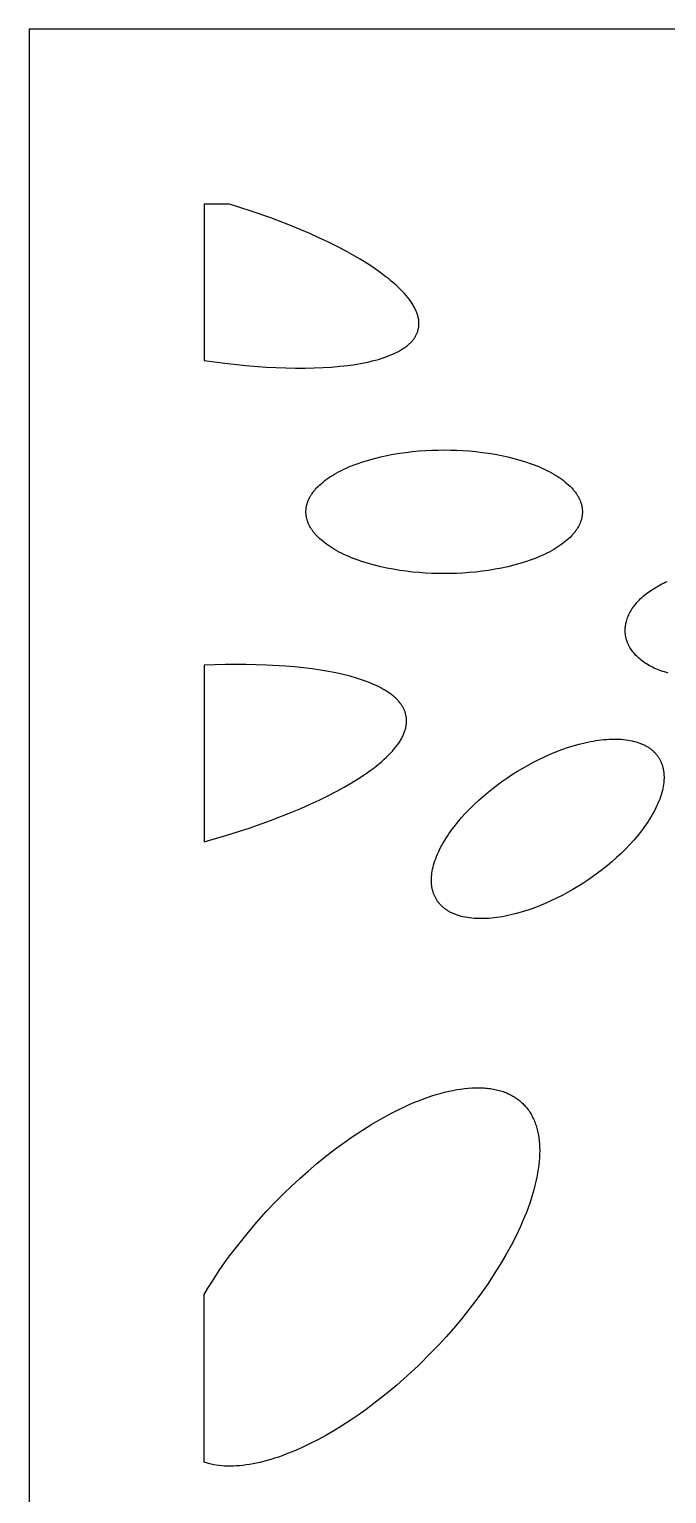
# Model space of a CAD drawing. Header units: millimetres. Extents: x 164 to 268, y 585 to 893.
# Drawn here: x 163.6 to 200.1, y 809.4 to 893.1 of the extents above; entities that cross this region are included whole.
import ezdxf

# ---------------------------------------------------------------- set-up
doc = ezdxf.new("R2010")
doc.units = ezdxf.units.MM
doc.layers.add('Layer 01', color=1, linetype='Continuous')

msp = doc.modelspace()

# ---------------------------------------------------------------- linework, layer by layer
at = {"layer": 'Layer 01'}
for points in [[(163.598, 584.625), (267.535, 584.625), (267.535, 893.108), (163.598, 893.108)], [(173.598, 874.166), (174.792, 874.007), (175.98, 873.882), (177.147, 873.792), (178.282, 873.742), (178.833, 873.731), (179.371, 873.731), (179.894, 873.741), (180.402, 873.762), (180.891, 873.792), (181.362, 873.833), (181.813, 873.884), (182.242, 873.945), (182.65, 874.015), (182.845, 874.054), (183.034, 874.095), (183.217, 874.138), (183.395, 874.184), (183.566, 874.231), (183.731, 874.281), (183.89, 874.333), (184.043, 874.387), (184.19, 874.443), (184.33, 874.5), (184.464, 874.56), (184.592, 874.621), (184.714, 874.684), (184.829, 874.748), (184.884, 874.781), (184.938, 874.814), (184.99, 874.848), (185.041, 874.882), (185.09, 874.916), (185.137, 874.951), (185.183, 874.986), (185.227, 875.022), (185.27, 875.057), (185.312, 875.093), (185.351, 875.13), (185.39, 875.166), (185.427, 875.203), (185.462, 875.241), (185.496, 875.278), (185.528, 875.316), (185.559, 875.354), (185.589, 875.392), (185.616, 875.431), (185.643, 875.47), (185.668, 875.509), (185.692, 875.548), (185.714, 875.587), (185.735, 875.627), (185.755, 875.667), (185.773, 875.707), (185.789, 875.747), (185.805, 875.787), (185.819, 875.828), (185.832, 875.869), (185.843, 875.91), (185.853, 875.951), (185.862, 875.993), (185.87, 876.036), (185.877, 876.08), (185.882, 876.124), (185.886, 876.168), (185.888, 876.213), (185.889, 876.259), (185.889, 876.304), (185.887, 876.351), (185.884, 876.397), (185.879, 876.445), (185.873, 876.492), (185.865, 876.54), (185.856, 876.589), (185.846, 876.638), (185.834, 876.687), (185.82, 876.737), (185.805, 876.787), (185.788, 876.838), (185.77, 876.889), (185.75, 876.941), (185.728, 876.993), (185.705, 877.045), (185.681, 877.098), (185.654, 877.151), (185.626, 877.205), (185.597, 877.259), (185.566, 877.313), (185.533, 877.368), (185.498, 877.423), (185.462, 877.478), (185.424, 877.534), (185.343, 877.646), (185.256, 877.76), (185.161, 877.875), (185.06, 877.992), (184.952, 878.109), (184.837, 878.228), (184.715, 878.348), (184.586, 878.468), (184.451, 878.59), (184.308, 878.712), (184.159, 878.835), (184.003, 878.958), (183.672, 879.207), (183.315, 879.457), (182.932, 879.708), (182.525, 879.959), (182.095, 880.209), (181.642, 880.458), (181.169, 880.705), (180.677, 880.949), (180.167, 881.19), (179.641, 881.426), (178.547, 881.885), (177.409, 882.32), (176.241, 882.729), (175.058, 883.108), (173.598, 883.108)], [(179.425, 865.512), (179.425, 865.551), (179.427, 865.591), (179.429, 865.63), (179.432, 865.67), (179.437, 865.71), (179.442, 865.749), (179.449, 865.79), (179.457, 865.83), (179.465, 865.87), (179.475, 865.911), (179.486, 865.951), (179.498, 865.992), (179.511, 866.033), (179.525, 866.074), (179.54, 866.115), (179.557, 866.156), (179.574, 866.197), (179.593, 866.238), (179.613, 866.279), (179.634, 866.32), (179.656, 866.361), (179.679, 866.403), (179.704, 866.444), (179.73, 866.485), (179.757, 866.526), (179.785, 866.568), (179.814, 866.609), (179.845, 866.65), (179.877, 866.691), (179.91, 866.732), (179.944, 866.773), (179.98, 866.814), (180.017, 866.855), (180.055, 866.895), (180.134, 866.976), (180.219, 867.057), (180.308, 867.136), (180.402, 867.215), (180.501, 867.294), (180.605, 867.371), (180.714, 867.447), (180.827, 867.523), (180.944, 867.597), (181.067, 867.67), (181.193, 867.741), (181.324, 867.811), (181.459, 867.88), (181.598, 867.947), (181.741, 868.013), (181.887, 868.077), (182.037, 868.139), (182.191, 868.199), (182.348, 868.258), (182.671, 868.369), (183.005, 868.472), (183.349, 868.567), (183.7, 868.654), (184.058, 868.731), (184.421, 868.8), (184.788, 868.861), (185.156, 868.912), (185.525, 868.955), (185.893, 868.99), (186.259, 869.016), (186.622, 869.034), (186.98, 869.045), (187.332, 869.049), (187.685, 869.045), (188.043, 869.034), (188.405, 869.016), (188.771, 868.99), (189.139, 868.955), (189.508, 868.912), (189.876, 868.861), (190.243, 868.8), (190.606, 868.731), (190.964, 868.654), (191.315, 868.567), (191.659, 868.472), (191.993, 868.369), (192.316, 868.258), (192.473, 868.199), (192.627, 868.139), (192.777, 868.077), (192.923, 868.013), (193.066, 867.947), (193.205, 867.88), (193.34, 867.811), (193.471, 867.741), (193.597, 867.67), (193.72, 867.597), (193.837, 867.523), (193.95, 867.447), (194.059, 867.371), (194.163, 867.294), (194.262, 867.215), (194.356, 867.136), (194.445, 867.057), (194.53, 866.976), (194.61, 866.895), (194.647, 866.855), (194.684, 866.814), (194.72, 866.773), (194.754, 866.732), (194.787, 866.691), (194.819, 866.65), (194.85, 866.609), (194.879, 866.568), (194.907, 866.526), (194.934, 866.485), (194.96, 866.444), (194.985, 866.403), (195.008, 866.361), (195.03, 866.32), (195.051, 866.279), (195.071, 866.238), (195.09, 866.197), (195.107, 866.156), (195.124, 866.115), (195.139, 866.074), (195.153, 866.033), (195.166, 865.992), (195.178, 865.951), (195.189, 865.911), (195.199, 865.87), (195.207, 865.83), (195.215, 865.79), (195.222, 865.749), (195.227, 865.71), (195.232, 865.67), (195.235, 865.63), (195.237, 865.591), (195.239, 865.551), (195.239, 865.512), (195.239, 865.473), (195.237, 865.434), (195.235, 865.394), (195.232, 865.354), (195.227, 865.315), (195.222, 865.275), (195.215, 865.235), (195.207, 865.194), (195.199, 865.154), (195.189, 865.113), (195.178, 865.073), (195.166, 865.032), (195.153, 864.991), (195.139, 864.95), (195.124, 864.91), (195.107, 864.869), (195.09, 864.827), (195.071, 864.786), (195.051, 864.745), (195.03, 864.704), (195.008, 864.663), (194.985, 864.621), (194.96, 864.58), (194.934, 864.539), (194.907, 864.498), (194.879, 864.456), (194.85, 864.415), (194.819, 864.374), (194.787, 864.333), (194.754, 864.292), (194.72, 864.251), (194.684, 864.21), (194.647, 864.169), (194.61, 864.129), (194.53, 864.048), (194.445, 863.967), (194.356, 863.888), (194.262, 863.809), (194.163, 863.73), (194.059, 863.653), (193.95, 863.577), (193.837, 863.501), (193.72, 863.427), (193.597, 863.354), (193.471, 863.283), (193.34, 863.213), (193.205, 863.144), (193.066, 863.077), (192.923, 863.011), (192.777, 862.947), (192.627, 862.885), (192.473, 862.825), (192.316, 862.766), (191.993, 862.655), (191.659, 862.552), (191.315, 862.457), (190.964, 862.371), (190.606, 862.293), (190.243, 862.224), (189.876, 862.163), (189.508, 862.112), (189.139, 862.069), (188.771, 862.034), (188.405, 862.008), (188.043, 861.99), (187.685, 861.979), (187.332, 861.975), (186.98, 861.979), (186.622, 861.99), (186.259, 862.008), (185.893, 862.034), (185.525, 862.069), (185.156, 862.112), (184.788, 862.163), (184.421, 862.224), (184.058, 862.293), (183.7, 862.371), (183.349, 862.457), (183.005, 862.552), (182.671, 862.655), (182.348, 862.766), (182.191, 862.825), (182.037, 862.885), (181.887, 862.947), (181.741, 863.011), (181.598, 863.077), (181.459, 863.144), (181.324, 863.213), (181.193, 863.283), (181.067, 863.354), (180.944, 863.427), (180.827, 863.501), (180.714, 863.577), (180.605, 863.653), (180.501, 863.73), (180.402, 863.809), (180.308, 863.888), (180.219, 863.967), (180.134, 864.048), (180.055, 864.129), (180.017, 864.169), (179.98, 864.21), (179.944, 864.251), (179.91, 864.292), (179.877, 864.333), (179.845, 864.374), (179.814, 864.415), (179.785, 864.456), (179.757, 864.498), (179.73, 864.539), (179.704, 864.58), (179.679, 864.621), (179.656, 864.663), (179.634, 864.704), (179.613, 864.745), (179.593, 864.786), (179.574, 864.827), (179.557, 864.869), (179.54, 864.91), (179.525, 864.95), (179.511, 864.991), (179.498, 865.032), (179.486, 865.073), (179.475, 865.113), (179.465, 865.154), (179.457, 865.194), (179.449, 865.235), (179.442, 865.275), (179.437, 865.315), (179.432, 865.354), (179.429, 865.394), (179.427, 865.434), (179.425, 865.473)], [(173.598, 846.635), (174.901, 847.018), (176.172, 847.427), (177.399, 847.861), (178.569, 848.315), (179.128, 848.549), (179.668, 848.787), (180.188, 849.027), (180.685, 849.271), (181.16, 849.516), (181.611, 849.762), (182.037, 850.01), (182.438, 850.257), (182.811, 850.505), (183.158, 850.751), (183.321, 850.873), (183.477, 850.995), (183.626, 851.117), (183.768, 851.238), (183.903, 851.358), (184.031, 851.478), (184.152, 851.596), (184.266, 851.714), (184.373, 851.831), (184.473, 851.947), (184.566, 852.062), (184.653, 852.176), (184.693, 852.233), (184.732, 852.289), (184.769, 852.345), (184.805, 852.401), (184.839, 852.456), (184.871, 852.511), (184.902, 852.566), (184.93, 852.62), (184.958, 852.674), (184.983, 852.728), (185.007, 852.782), (185.03, 852.835), (185.05, 852.887), (185.069, 852.94), (185.087, 852.992), (185.103, 853.044), (185.117, 853.095), (185.13, 853.146), (185.142, 853.197), (185.152, 853.247), (185.16, 853.297), (185.167, 853.346), (185.172, 853.396), (185.176, 853.444), (185.179, 853.493), (185.18, 853.541), (185.179, 853.588), (185.177, 853.635), (185.174, 853.682), (185.17, 853.729), (185.164, 853.775), (185.156, 853.82), (185.148, 853.862), (185.139, 853.904), (185.129, 853.945), (185.117, 853.987), (185.105, 854.028), (185.091, 854.069), (185.076, 854.111), (185.059, 854.152), (185.041, 854.193), (185.022, 854.233), (185.002, 854.274), (184.981, 854.315), (184.958, 854.355), (184.934, 854.396), (184.908, 854.436), (184.882, 854.476), (184.853, 854.516), (184.824, 854.556), (184.793, 854.595), (184.761, 854.635), (184.728, 854.674), (184.693, 854.713), (184.657, 854.752), (184.619, 854.79), (184.58, 854.829), (184.54, 854.867), (184.498, 854.905), (184.455, 854.943), (184.41, 854.98), (184.364, 855.018), (184.317, 855.055), (184.268, 855.092), (184.166, 855.165), (184.059, 855.236), (183.945, 855.307), (183.826, 855.377), (183.701, 855.445), (183.57, 855.512), (183.434, 855.578), (183.291, 855.643), (183.143, 855.706), (182.989, 855.767), (182.83, 855.828), (182.664, 855.886), (182.493, 855.943), (182.317, 855.999), (181.947, 856.105), (181.554, 856.204), (181.141, 856.296), (180.707, 856.38), (180.252, 856.457), (179.778, 856.526), (179.286, 856.587), (178.777, 856.639), (178.251, 856.684), (177.155, 856.747), (176.007, 856.777), (174.818, 856.773), (173.598, 856.738)], [(186.912, 843.302), (186.89, 843.337), (186.869, 843.372), (186.849, 843.408), (186.829, 843.445), (186.81, 843.483), (186.792, 843.521), (186.774, 843.559), (186.757, 843.599), (186.742, 843.639), (186.726, 843.68), (186.712, 843.721), (186.699, 843.763), (186.686, 843.806), (186.674, 843.849), (186.663, 843.893), (186.653, 843.938), (186.644, 843.983), (186.635, 844.029), (186.628, 844.076), (186.621, 844.123), (186.616, 844.171), (186.611, 844.219), (186.608, 844.268), (186.605, 844.318), (186.603, 844.368), (186.602, 844.419), (186.603, 844.471), (186.604, 844.523), (186.606, 844.576), (186.609, 844.629), (186.614, 844.683), (186.619, 844.737), (186.633, 844.847), (186.651, 844.96), (186.673, 845.074), (186.699, 845.191), (186.73, 845.309), (186.765, 845.429), (186.805, 845.551), (186.848, 845.674), (186.896, 845.799), (186.949, 845.925), (187.005, 846.052), (187.066, 846.181), (187.131, 846.31), (187.201, 846.44), (187.274, 846.571), (187.351, 846.703), (187.433, 846.835), (187.518, 846.967), (187.607, 847.1), (187.7, 847.232), (187.796, 847.365), (187.896, 847.497), (188.105, 847.76), (188.327, 848.021), (188.56, 848.279), (188.803, 848.532), (189.055, 848.78), (189.315, 849.022), (189.581, 849.258), (189.853, 849.486), (190.129, 849.706), (190.407, 849.918), (190.687, 850.121), (190.969, 850.316), (191.249, 850.5), (191.534, 850.679), (191.827, 850.854), (192.129, 851.025), (192.437, 851.19), (192.752, 851.35), (193.072, 851.502), (193.397, 851.647), (193.725, 851.782), (194.056, 851.909), (194.387, 852.025), (194.718, 852.13), (195.047, 852.223), (195.374, 852.304), (195.536, 852.34), (195.696, 852.373), (195.855, 852.402), (196.013, 852.428), (196.168, 852.451), (196.322, 852.47), (196.474, 852.486), (196.624, 852.498), (196.771, 852.507), (196.916, 852.513), (197.058, 852.515), (197.197, 852.513), (197.334, 852.509), (197.467, 852.501), (197.597, 852.489), (197.725, 852.475), (197.848, 852.457), (197.969, 852.435), (198.086, 852.411), (198.199, 852.384), (198.309, 852.353), (198.415, 852.32), (198.467, 852.302), (198.517, 852.284), (198.567, 852.265), (198.616, 852.245), (198.664, 852.224), (198.711, 852.203), (198.757, 852.181), (198.802, 852.159), (198.846, 852.136), (198.889, 852.112), (198.931, 852.088), (198.973, 852.063), (199.013, 852.037), (199.052, 852.011), (199.09, 851.985), (199.128, 851.957), (199.164, 851.93), (199.2, 851.901), (199.234, 851.873), (199.268, 851.843), (199.301, 851.814), (199.332, 851.783), (199.363, 851.753), (199.393, 851.722), (199.422, 851.69), (199.45, 851.658), (199.477, 851.626), (199.503, 851.593), (199.528, 851.56), (199.553, 851.526), (199.576, 851.492), (199.599, 851.458), (199.621, 851.423), (199.642, 851.387), (199.662, 851.351), (199.682, 851.315), (199.701, 851.277), (199.719, 851.239), (199.737, 851.2), (199.753, 851.161), (199.769, 851.121), (199.785, 851.08), (199.799, 851.039), (199.812, 850.997), (199.825, 850.954), (199.837, 850.91), (199.848, 850.866), (199.858, 850.822), (199.867, 850.776), (199.876, 850.731), (199.883, 850.684), (199.889, 850.637), (199.895, 850.589), (199.9, 850.54), (199.903, 850.491), (199.906, 850.442), (199.908, 850.391), (199.908, 850.34), (199.908, 850.289), (199.907, 850.237), (199.905, 850.184), (199.902, 850.131), (199.897, 850.077), (199.892, 850.023), (199.878, 849.912), (199.86, 849.8), (199.838, 849.685), (199.812, 849.569), (199.781, 849.45), (199.746, 849.33), (199.706, 849.209), (199.663, 849.085), (199.615, 848.961), (199.562, 848.834), (199.506, 848.707), (199.445, 848.579), (199.38, 848.449), (199.31, 848.319), (199.237, 848.188), (199.159, 848.057), (199.078, 847.925), (198.993, 847.792), (198.904, 847.66), (198.811, 847.527), (198.715, 847.395), (198.615, 847.263), (198.406, 846.999), (198.184, 846.738), (197.951, 846.481), (197.708, 846.227), (197.456, 845.979), (197.196, 845.737), (196.93, 845.502), (196.658, 845.273), (196.382, 845.053), (196.104, 844.841), (195.823, 844.638), (195.542, 844.444), (195.262, 844.259), (194.977, 844.08), (194.684, 843.905), (194.382, 843.735), (194.074, 843.569), (193.759, 843.41), (193.439, 843.258), (193.114, 843.113), (192.786, 842.977), (192.455, 842.851), (192.124, 842.735), (191.793, 842.63), (191.463, 842.536), (191.137, 842.455), (190.975, 842.419), (190.815, 842.387), (190.656, 842.357), (190.498, 842.331), (190.342, 842.309), (190.189, 842.29), (190.037, 842.274), (189.887, 842.261), (189.74, 842.252), (189.595, 842.247), (189.453, 842.245), (189.314, 842.246), (189.177, 842.251), (189.044, 842.259), (188.914, 842.27), (188.786, 842.285), (188.663, 842.303), (188.542, 842.324), (188.425, 842.348), (188.312, 842.376), (188.202, 842.406), (188.096, 842.44), (188.044, 842.457), (187.994, 842.476), (187.944, 842.495), (187.895, 842.515), (187.847, 842.535), (187.8, 842.556), (187.754, 842.578), (187.709, 842.601), (187.665, 842.624), (187.622, 842.647), (187.58, 842.672), (187.538, 842.697), (187.498, 842.722), (187.459, 842.748), (187.42, 842.775), (187.383, 842.802), (187.347, 842.83), (187.311, 842.858), (187.277, 842.887), (187.243, 842.916), (187.21, 842.946), (187.179, 842.976), (187.148, 843.007), (187.118, 843.038), (187.089, 843.07), (187.061, 843.102), (187.034, 843.134), (187.008, 843.167), (186.983, 843.2), (186.958, 843.234), (186.935, 843.268)], [(173.598, 820.744), (173.814, 821.104), (174.037, 821.462), (174.506, 822.174), (175.002, 822.874), (175.519, 823.559), (176.053, 824.225), (176.601, 824.868), (177.158, 825.487), (177.719, 826.079), (178.155, 826.517), (178.606, 826.953), (179.072, 827.385), (179.553, 827.811), (180.046, 828.231), (180.551, 828.641), (181.066, 829.04), (181.59, 829.426), (182.12, 829.797), (182.656, 830.151), (183.194, 830.487), (183.733, 830.802), (184.271, 831.094), (184.806, 831.363), (185.071, 831.489), (185.335, 831.608), (185.596, 831.72), (185.856, 831.826), (186.113, 831.925), (186.367, 832.017), (186.618, 832.102), (186.866, 832.18), (187.111, 832.251), (187.352, 832.316), (187.589, 832.373), (187.821, 832.422), (188.05, 832.465), (188.274, 832.501), (188.493, 832.529), (188.707, 832.551), (188.917, 832.565), (189.121, 832.573), (189.32, 832.574), (189.417, 832.572), (189.514, 832.568), (189.608, 832.563), (189.702, 832.555), (189.793, 832.547), (189.884, 832.536), (189.973, 832.525), (190.061, 832.511), (190.147, 832.496), (190.232, 832.479), (190.315, 832.461), (190.397, 832.442), (190.477, 832.421), (190.556, 832.398), (190.634, 832.374), (190.71, 832.349), (190.784, 832.322), (190.857, 832.294), (190.929, 832.264), (190.999, 832.233), (191.067, 832.201), (191.134, 832.167), (191.2, 832.132), (191.264, 832.096), (191.327, 832.059), (191.388, 832.021), (191.448, 831.981), (191.506, 831.94), (191.563, 831.898), (191.619, 831.855), (191.673, 831.811), (191.725, 831.766), (191.776, 831.719), (191.826, 831.672), (191.875, 831.624), (191.922, 831.574), (191.969, 831.522), (192.014, 831.469), (192.059, 831.415), (192.102, 831.359), (192.145, 831.302), (192.186, 831.243), (192.226, 831.183), (192.265, 831.121), (192.302, 831.058), (192.339, 830.993), (192.374, 830.927), (192.408, 830.859), (192.441, 830.79), (192.472, 830.719), (192.502, 830.647), (192.531, 830.573), (192.559, 830.498), (192.585, 830.421), (192.609, 830.343), (192.632, 830.263), (192.654, 830.182), (192.674, 830.099), (192.693, 830.014), (192.71, 829.929), (192.726, 829.841), (192.74, 829.753), (192.753, 829.662), (192.764, 829.571), (192.773, 829.478), (192.781, 829.383), (192.787, 829.287), (192.792, 829.19), (192.796, 828.991), (192.794, 828.787), (192.785, 828.577), (192.769, 828.362), (192.746, 828.142), (192.716, 827.917), (192.679, 827.688), (192.635, 827.454), (192.584, 827.216), (192.526, 826.973), (192.461, 826.727), (192.39, 826.477), (192.311, 826.224), (192.225, 825.967), (192.133, 825.708), (192.034, 825.446), (191.928, 825.181), (191.816, 824.915), (191.698, 824.646), (191.442, 824.105), (191.163, 823.56), (190.862, 823.013), (190.541, 822.466), (190.201, 821.921), (189.844, 821.382), (189.471, 820.848), (189.085, 820.323), (188.688, 819.808), (188.281, 819.304), (187.867, 818.813), (187.447, 818.335), (187.023, 817.873), (186.596, 817.426), (185.837, 816.674), (185.441, 816.301), (185.033, 815.932), (184.616, 815.567), (184.189, 815.207), (183.754, 814.855), (183.311, 814.512), (182.862, 814.177), (182.407, 813.854), (181.948, 813.542), (181.486, 813.244), (181.023, 812.959), (180.559, 812.691), (180.096, 812.438), (179.636, 812.203), (179.179, 811.987), (178.728, 811.789), (178.283, 811.611), (178.063, 811.529), (177.846, 811.453), (177.63, 811.381), (177.418, 811.315), (177.208, 811.254), (177, 811.199), (176.796, 811.148), (176.594, 811.103), (176.396, 811.064), (176.2, 811.029), (176.009, 811), (175.82, 810.976), (175.636, 810.957), (175.455, 810.943), (175.278, 810.934), (175.104, 810.931), (174.935, 810.932), (174.77, 810.939), (174.608, 810.95), (174.451, 810.966), (174.298, 810.987), (174.15, 811.013), (174.077, 811.027), (174.005, 811.043), (173.935, 811.059), (173.865, 811.077), (173.797, 811.096), (173.729, 811.116), (173.663, 811.137), (173.598, 811.159)]]:
    msp.add_lwpolyline(points, close=True, dxfattribs=at)
msp.add_lwpolyline([(200.146, 856.292), (200.041, 856.321), (199.937, 856.352), (199.835, 856.385), (199.734, 856.419), (199.635, 856.456), (199.537, 856.494), (199.442, 856.534), (199.348, 856.576), (199.257, 856.62), (199.167, 856.665), (199.08, 856.711), (198.995, 856.76), (198.912, 856.81), (198.832, 856.861), (198.754, 856.913), (198.679, 856.967), (198.607, 857.022), (198.537, 857.079), (198.47, 857.136), (198.405, 857.195), (198.344, 857.254), (198.285, 857.315), (198.229, 857.376), (198.176, 857.438), (198.126, 857.501), (198.078, 857.564), (198.034, 857.628), (197.992, 857.692), (197.953, 857.757), (197.935, 857.79), (197.917, 857.822), (197.9, 857.855), (197.884, 857.888), (197.868, 857.921), (197.853, 857.954), (197.839, 857.987), (197.826, 858.019), (197.813, 858.052), (197.801, 858.085), (197.789, 858.118), (197.778, 858.151), (197.768, 858.184), (197.758, 858.217), (197.749, 858.25), (197.741, 858.283), (197.733, 858.316), (197.726, 858.349), (197.72, 858.382), (197.714, 858.415), (197.709, 858.447), (197.704, 858.48), (197.7, 858.513), (197.697, 858.545), (197.694, 858.579), (197.692, 858.612), (197.69, 858.645), (197.689, 858.679), (197.688, 858.713), (197.688, 858.747), (197.689, 858.782), (197.69, 858.816), (197.692, 858.851), (197.694, 858.886), (197.698, 858.921), (197.702, 858.956), (197.706, 858.991), (197.711, 859.027), (197.717, 859.062), (197.723, 859.098), (197.731, 859.134), (197.739, 859.17), (197.747, 859.206), (197.756, 859.242), (197.777, 859.315), (197.801, 859.388), (197.827, 859.461), (197.856, 859.535), (197.888, 859.609), (197.923, 859.682), (197.961, 859.756), (198.003, 859.83), (198.046, 859.903), (198.093, 859.976), (198.143, 860.049), (198.196, 860.122), (198.252, 860.194), (198.31, 860.266), (198.371, 860.337), (198.435, 860.407), (198.502, 860.477), (198.572, 860.545), (198.644, 860.613), (198.718, 860.68), (198.796, 860.746), (198.875, 860.811), (198.957, 860.874), (199.041, 860.937), (199.127, 860.998), (199.215, 861.057), (199.306, 861.116), (199.398, 861.173), (199.491, 861.228), (199.587, 861.282), (199.684, 861.334), (199.782, 861.385), (199.882, 861.434), (199.983, 861.481), (200.085, 861.526)], dxfattribs=at)

doc.saveas('drawing.dxf')
